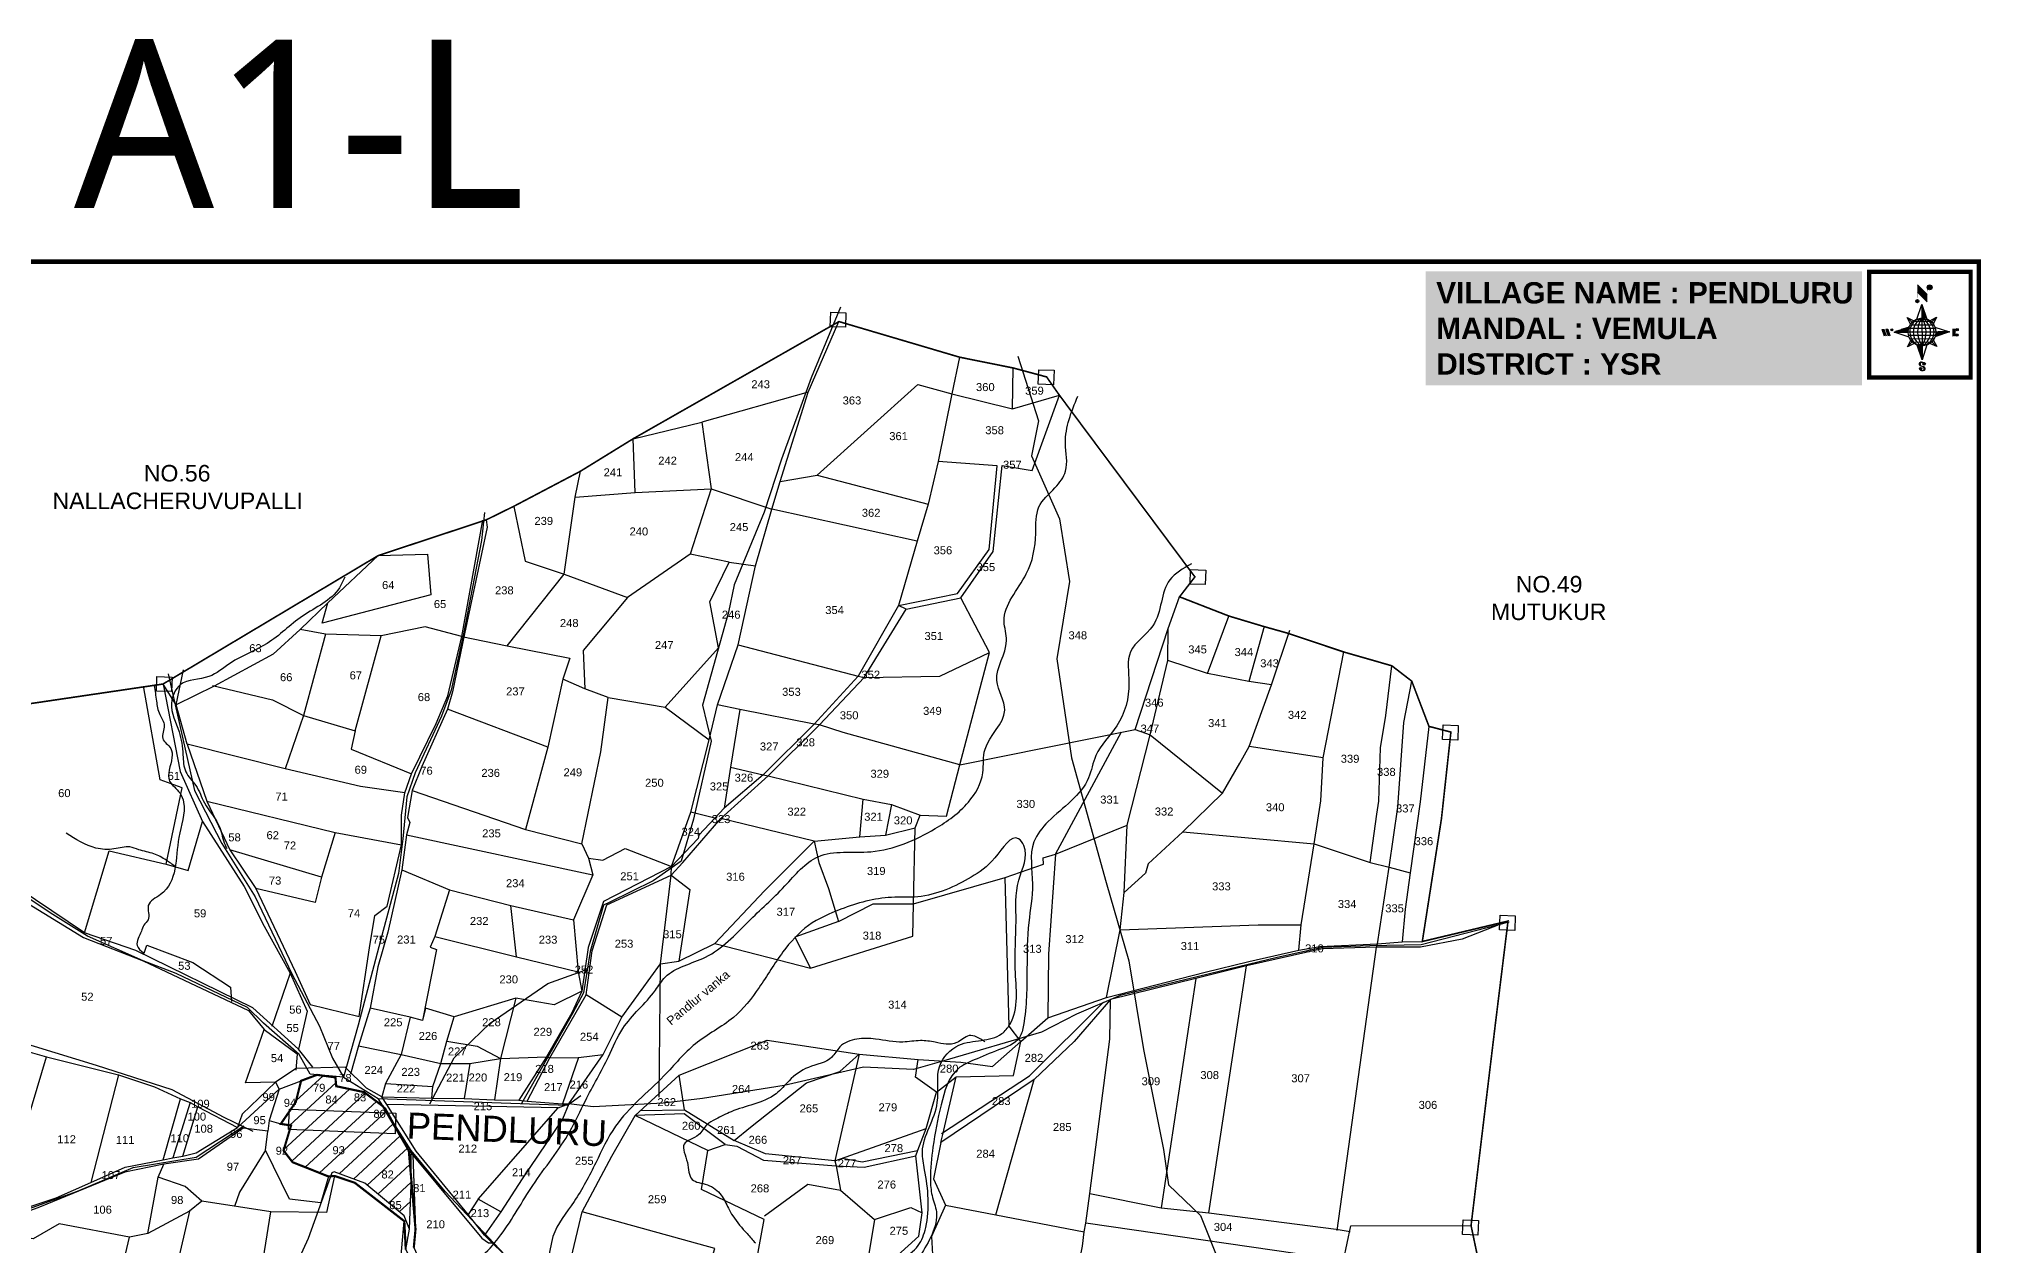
# Model space of a CAD drawing. Header units: inches. Extents: x 212793 to 218619, y 1595744 to 1599829.
# Drawn here: x 214978 to 218619, y 1597568 to 1599829 of the extents above; entities that cross this region are included whole.
import ezdxf
from ezdxf.enums import TextEntityAlignment as Align

# ---------------------------------------------------------------- set-up
doc = ezdxf.new("R2010")
doc.units = ezdxf.units.IN
doc.header["$LTSCALE"] = 15
doc.header["$MEASUREMENT"] = 0
for name, color, linetype in [('AQUADUCT', 1, 'Continuous'), ('bord', 1, 'Continuous'), ('BOUNDRY STONES', 240, 'Continuous'), ('CADAS', 1, 'Continuous'), ('PAPER SIZE', 5, 'Continuous'), ('PLOTS', 7, 'Continuous'), ('PLOTS NO', 7, 'Continuous'), ('ROADS', 1, 'Continuous'), ('STREAMS', 4, 'Continuous'), ('TEXT', 1, 'Continuous'), ('text2', 7, 'Continuous'), ('VILLAGE BOUNDRY', 5, 'Continuous')]:
    doc.layers.add(name, color=color, linetype=linetype)
doc.styles.get("Standard").update_dxf_attribs({"font": 'arial.ttf'})
doc.styles.add('TMS', font='trebuc.ttf')
pattern_1 = [(267.297113149, (-8720374.938, 50637915.138), (10.5367255337, -0.497431438), [])]
pattern_2 = [(357.297113149, (-8720374.938, 50637915.138), (0.497431438, 10.5367255337), [])]

# ---------------------------------------------------------------- blocks, each defined once
blk = doc.blocks.new('*X7')
at = {"color": 0, "linetype": 'Continuous'}
for p, q in [((6321.6, 240.5), (6322.3, 241.2)), ((6321.6, 240.3), (6322.3, 241)), ((6321.6, 240.1), (6322.3, 240.8)), ((6321.6, 239.9), (6322.4, 240.7)), ((6321.6, 239.8), (6322.4, 240.6)), ((6321.6, 239.6), (6322.5, 240.5)), ((6321.6, 239.4), (6322.5, 240.3)), ((6321.6, 239.2), (6322.6, 240.2)), ((6321.7, 239.1), (6322.6, 240.1)), ((6321.8, 240.8), (6322.4, 241.4)), ((6321.8, 239), (6322.7, 240)), ((6321.8, 239), (6322.8, 239.9)), ((6321.9, 238.9), (6322.9, 239.8)), ((6322, 238.8), (6323, 239.7)), ((6322.1, 241.3), (6322.4, 241.6)), ((6322.1, 238.7), (6323.1, 239.6)), ((6322.2, 238.6), (6323.1, 239.6)), ((6322.3, 238.5), (6323.2, 239.5)), ((6322.4, 238.5), (6323.3, 239.4)), ((6322.5, 238.4), (6323.4, 239.3)), ((6322.7, 238.4), (6323.6, 239.3)), ((6322.8, 238.3), (6323.7, 239.2)), ((6322.9, 238.3), (6323.8, 239.1)), ((6323.1, 238.2), (6323.9, 239.1)), ((6323.2, 238.2), (6324, 239)), ((6323.3, 238.2), (6324.2, 239)), ((6323.5, 238.1), (6324.3, 238.9)), ((6323.7, 238.1), (6324.4, 238.9)), ((6323.8, 238.1), (6324.6, 238.8)), ((6324.1, 238.2), (6324.7, 238.8)), ((6324.3, 238.3), (6324.9, 238.8)), ((6324.6, 238.3), (6325.1, 238.8)), ((6324.8, 238.4), (6325.2, 238.8)), ((6325.1, 238.5), (6325.4, 238.8)), ((6325.4, 238.6), (6325.6, 238.8))]:
    blk.add_line(p, q, dxfattribs=at)
blk = doc.blocks.new('*X6')
at = {"color": 0, "linetype": 'Continuous'}
for p, q in [((6324.4, 240.3), (6324.5, 240.4)), ((6324.6, 240.3), (6324.8, 240.5)), ((6324.7, 240.2), (6325, 240.5)), ((6324.8, 240.2), (6325.2, 240.6)), ((6325, 240.1), (6325.5, 240.6)), ((6325.1, 240.1), (6325.6, 240.6)), ((6325.2, 240), (6325.8, 240.6)), ((6325.3, 240), (6326, 240.6)), ((6325.4, 239.9), (6326.1, 240.6)), ((6325.5, 239.8), (6326.2, 240.5)), ((6325.6, 239.8), (6326.3, 240.5)), ((6325.7, 239.7), (6326.5, 240.4)), ((6325.9, 239.6), (6326.6, 240.3)), ((6326, 239.5), (6326.7, 240.3)), ((6326, 239.4), (6326.8, 240.2)), ((6326.1, 239.3), (6327, 240.2)), ((6326.2, 239.3), (6327.1, 240.1)), ((6326.3, 239.2), (6327.1, 240)), ((6326.4, 239.1), (6327.2, 239.9)), ((6326.5, 239), (6327.3, 239.8)), ((6326.5, 238.9), (6327.4, 239.7)), ((6326.6, 238.8), (6327.5, 239.6)), ((6326.7, 238.7), (6327.5, 239.5)), ((6326.8, 238.6), (6327.6, 239.4)), ((6326.8, 238.5), (6327.7, 239.3)), ((6326.8, 236.5), (6327.4, 237)), ((6326.9, 238.3), (6327.8, 239.2)), ((6326.9, 238.2), (6327.9, 239.1)), ((6326.9, 236.8), (6327.6, 237.4)), ((6327, 238.1), (6327.8, 239)), ((6327, 237.9), (6327.8, 238.8)), ((6327, 237.8), (6327.8, 238.6)), ((6327, 237.6), (6327.8, 238.4)), ((6327, 237.4), (6327.8, 238.2)), ((6327, 237.3), (6327.8, 238)), ((6327, 237.1), (6327.8, 237.9))]:
    blk.add_line(p, q, dxfattribs=at)
blk = doc.blocks.new('H')
at = {"layer": 'bord', "extrusion": (0.000427885, 0.004792, 0.999988)}
h = blk.add_hatch(dxfattribs=at)
h.set_pattern_fill('LINE', color=8, scale=84.387686, angle=-2.7029, style=0)
h.set_pattern_definition(pattern_2)
h.paths.add_polyline_path([(-492, 786, -0.090992), (-448, 775), (-486, 912)])
h = blk.add_hatch(dxfattribs=at)
h.set_pattern_fill('LINE', color=8, scale=84.387686, angle=-92.7029, style=0)
h.set_pattern_definition(pattern_1)
h.paths.add_polyline_path([(-625, 665, -0.090992), (-615, 710), (-751, 671)])
h = blk.add_hatch(dxfattribs=at)
h.set_pattern_fill('LINE', color=8, scale=84.387686, angle=-2.7029, style=0)
h.set_pattern_definition(pattern_2)
h.paths.add_polyline_path([(-504, 533, -0.090992), (-549, 543), (-510, 406)])
h = blk.add_hatch(dxfattribs=at)
h.set_pattern_fill('LINE', color=8, scale=84.387686, angle=-92.7029, style=0)
h.set_pattern_definition(pattern_1)
h.paths.add_polyline_path([(-246, 647), (-372, 653, -0.090992), (-382, 609)])
for p, q in [((-516, 1087, -1217), (-432, 994, -1217)), ((-538, 774, -1216), (-487, 906, -1216)), ((-519, 1020, -1217), (-435, 927, -1216)), ((-487, 906, -1216), (-493, 780, -1216)), ((-487, 906, -1216), (-448, 769, -1216)), ((-627, 794, -1216), (-567, 760, -1216)), ((-627, 794, -1216), (-584, 747, -1215)), ((-599, 731, -1215), (-627, 794, -1216)), ((-421, 753, -1216), (-359, 781, -1216)), ((-359, 781, -1216), (-405, 739, -1216)), ((-359, 781, -1216), (-392, 721, -1215)), ((-865, 701, -1215), (-847, 638, -1215)), ((-847, 700, -1215), (-829, 637, -1215)), ((-829, 699, -1215), (-811, 636, -1215)), ((-829, 699, -1215), (-811, 698, -1215)), ((-811, 698, -1215), (-794, 635, -1215)), ((-752, 665, -1215), (-615, 704, -1215)), ((-752, 665, -1215), (-625, 659, -1215)), ((-619, 614, -1215), (-752, 665, -1215)), ((-639, 526, -1214), (-606, 585, -1215)), ((-639, 526, -1214), (-593, 568, -1215)), ((-577, 553, -1215), (-639, 526, -1214)), ((-511, 400, -1214), (-549, 537, -1214)), ((-371, 513, -1214), (-431, 546, -1215)), ((-371, 513, -1214), (-414, 560, -1215)), ((-399, 576, -1215), (-371, 513, -1214)), ((-246, 641, -1215), (-383, 603, -1215)), ((-379, 693, -1215), (-246, 641, -1215)), ((-373, 647, -1215), (-246, 641, -1215)), ((-213, 669, -1215), (-217, 601, -1215)), ((-197, 600, -1215), (-194, 668, -1215)), ((-460, 533, -1215), (-511, 400, -1214)), ((-505, 527, -1214), (-511, 400, -1214))]:
    blk.add_line(p, q, dxfattribs=at)
at = {"layer": 'bord', "color": 8, "linetype": 'ByBlock', "extrusion": (0.000427885, 0.004792, 0.999988)}
for p, q in [((-386, 711, -1215), (-605, 722, -1215)), ((-411, 744, -1216), (-578, 752, -1216)), ((-493, 780, -1216), (-505, 527, -1214)), ((-373, 647, -1215), (-625, 659, -1215)), ((-378, 616, -1215), (-623, 628, -1215)), ((-375, 679, -1215), (-620, 691, -1215)), ((-392, 585, -1215), (-611, 595, -1215)), ((-420, 555, -1215), (-587, 562, -1215))]:
    blk.add_line(p, q, dxfattribs=at)
at = {"layer": 'bord', "extrusion": (0.000427885, 0.004792, 0.999988), "elevation": -1212}
for points, const_width in [([(-522, 960), (-516, 1093)], 1.61), ([(-434, 933), (-428, 1066)], 1.61), ([(-870, 707), (-846, 706)], 0.642), ([(-829, 643), (-855, 644)], 0.642), ([(-829, 643), (-821, 678)], 0.642), ([(-811, 642), (-784, 641)], 0.642), ([(-793, 641), (-782, 694)], 0.642), ([(-177, 605), (-226, 607)], 0.706), ([(-223, 676), (-174, 673)], 0.706), ([(-195, 645), (-185, 644)], 0.706)]:
    blk.add_lwpolyline(points, dxfattribs=dict(at, const_width=const_width))
for points, const_width in [([(-414, 1073, 1), (-398, 1058, 1)], 22.3), ([(-530, 950, 1), (-520, 939, 1)], 14.8), ([(-776, 697, 1), (-769, 690, 1)], 8.9), ([(-180, 618, 1), (-173, 611, 1)], 9.79), ([(-178, 667, 1), (-171, 660, 1)], 9.79), ([(-490, 362, 1), (-498, 369, 1)], 11.1), ([(-525, 322, 1), (-533, 329, 1)], 11.1)]:
    blk.add_lwpolyline(points, format="xyb", close=True, dxfattribs=dict(at, const_width=const_width))
for points in [[(-537, 317), (-531, 310), (-520, 307), (-505, 307), (-494, 310), (-486, 318), (-487, 326), (-491, 333), (-494, 336), (-503, 341), (-522, 347), (-530, 352), (-534, 355), (-537, 363), (-537, 373), (-530, 381), (-520, 384), (-504, 384), (-493, 380), (-487, 373)], [(-522, 348), (-526, 354), (-528, 361), (-528, 371), (-526, 375), (-521, 381), (-515, 384)], [(-505, 307), (-499, 312), (-497, 319), (-497, 327), (-501, 335), (-509, 343)]]:
    blk.add_lwpolyline(points, dxfattribs=at)
at = {"layer": 'bord', "extrusion": (0.000427885, 0.004792, 0.999988)}
for centre, radius in [((-406, 1065, -1212), 22.3), ((-525, 944, -1212), 14.8), ((-498, 659, -1212), 127), ((-773, 694, -1212), 8.9), ((-177, 615, -1212), 9.79), ((-174, 663, -1212), 9.79), ((-494, 365, -1212), 11.1), ((-529, 325, -1212), 11.1)]:
    blk.add_circle(centre, radius, dxfattribs=at)
at = {"layer": 'bord', "color": 8, "linetype": 'ByBlock', "extrusion": (0.000427885, 0.004792, 0.999988)}
for centre, radius, start, end in [((-482, 658, -1212), 128, 94.9254, 259.6691), ((-437, 656, -1212), 141, 113.2864, 241.308), ((-316, 651, -1212), 222, 142.5892, 212.0053), ((-560, 662, -1212), 141, 293.2864, 61.308), ((-681, 668, -1212), 222, 322.5892, 32.0053), ((-515, 660, -1212), 128, 274.9254, 79.6691)]:
    blk.add_arc(centre, radius, start, end, dxfattribs=at)
at = {"layer": 'bord', "extrusion": (0.000427885, 0.004792, 0.999988)}
for points in [[(-516, 1093, -1212), (-431, 1000, -1212), (-519, 1026, -1212), (-434, 933, -1212)], [(-864, 707, -1212), (-846, 706, -1212), (-846, 644, -1212), (-829, 643, -1212)], [(-829, 705, -1212), (-811, 704, -1212), (-811, 642, -1212), (-793, 641, -1212)], [(-193, 674, -1212), (-197, 606, -1212), (-213, 675, -1212), (-216, 607, -1212)]]:
    blk.add_solid(points, dxfattribs=at)
at = {"layer": 'bord', "extrusion": (0.000427885, 0.004792, 0.999988), "xscale": 7.977342409717546, "yscale": 7.977342409717546, "zscale": 7.977342409717546, "rotation": 138.0840426661453}
for name, p in [('*X6', (38301, -31929, -1212)), ('*X7', (38314, -31951, -1212))]:
    blk.add_blockref(name, p, dxfattribs=at)

msp = doc.modelspace()

# ---------------------------------------------------------------- hatches: boundary and pattern name
at = {"layer": 'PLOTS'}
h = msp.add_hatch(dxfattribs=at)
h.set_pattern_fill('ANSI31', color=11, scale=8.14279, angle=-2.2883)
h.set_pattern_definition([(42.711708, (188861.52, 1894701.788), (-17.5365867, 18.9964269), [])])
h.paths.add_polyline_path([(215535.7, 1597865.5), (215534.1, 1597882.1), (215499.6, 1597886.8), (215469.8, 1597875.7), (215459.9, 1597835.9), (215431.7, 1597794.9), (215451, 1597791.9), (215436.9, 1597744.9), (215453.8, 1597723.1), (215521, 1597696.4), (215525.4, 1597696.8), (215528.7, 1597706.1), (215589.1, 1597683.6), (215673.7, 1597613.4), (215676.4, 1597680.4), (215676.3, 1597690.7), (215671.7, 1597744.8), (215623.2, 1597828), (215587.6, 1597854.5)])
h.paths.add_polyline_path([(215431.7, 1597822.5), (215465.3, 1597821.2), (215466.3, 1597846.1), (215432.7, 1597847.5)], flags=9)
h.paths.add_polyline_path([(215522.9, 1597733.7), (215556.5, 1597732.4), (215557.5, 1597757.3), (215523.9, 1597758.7)], flags=24)
h.paths.add_polyline_path([(215416.5, 1597732.7), (215450.1, 1597731.4), (215451.1, 1597756.3), (215417.5, 1597757.6)], flags=9)
h.paths.add_polyline_path([(215629.5, 1597630.7), (215663.1, 1597629.4), (215664.1, 1597654.3), (215630.5, 1597655.7)], flags=25)
h.paths.add_polyline_path([(215509.6, 1597828.7), (215543.2, 1597827.3), (215544.2, 1597852.3), (215510.6, 1597853.6)], flags=24)
h.paths.add_polyline_path([(215563, 1597832.6), (215596.6, 1597831.3), (215597.6, 1597856.2), (215564, 1597857.6)], flags=24)
h.paths.add_polyline_path([(215614.7, 1597688.2), (215648.3, 1597686.9), (215649.3, 1597711.8), (215615.7, 1597713.2)], flags=24)
h.paths.add_polyline_path([(215599.7, 1597801.9), (215633.2, 1597800.5), (215634.2, 1597825.4), (215600.6, 1597826.8)], flags=24)
h.paths.add_polyline_path([(215486.4, 1597850.7), (215520, 1597849.4), (215520.9, 1597874.3), (215487.4, 1597875.7)], flags=24)

# ---------------------------------------------------------------- linework, layer by layer
at = {"layer": 'BOUNDRY STONES'}
for points in [[(216462.7, 1599316.8), (216491.2, 1599315.6), (216490.2, 1599288.3), (216461.6, 1599289.4)], [(216852.8, 1599208.8), (216881.3, 1599207.6), (216880.2, 1599180.3), (216851.7, 1599181.4)], [(217137.4, 1598834.3), (217165.9, 1598833.2), (217164.8, 1598805.8), (217136.3, 1598807)], [(215199.6, 1598633.6), (215228.1, 1598632.5), (215227, 1598605.2), (215198.5, 1598606.3)], [(217610.7, 1598542.9), (217639.2, 1598541.8), (217638.1, 1598514.4), (217609.6, 1598515.6)], [(217717.5, 1598186), (217746, 1598184.8), (217744.9, 1598157.5), (217716.4, 1598158.6)], [(217648.4, 1597615), (217676.9, 1597613.8), (217675.8, 1597586.5), (217647.3, 1597587.6)]]:
    msp.add_lwpolyline(points, close=True, dxfattribs=at)
at = {"layer": 'PAPER SIZE', "color": 5, "const_width": 8.68}
msp.add_lwpolyline([(212797.4, 1599411.3), (218615, 1599411.3), (218615, 1595748.4), (212797.4, 1595748.4)], close=True, dxfattribs=at)
at = {"layer": 'PLOTS'}
for points in [[(216140.8, 1597845.3), (216143.4, 1598094.9), (216163.4, 1598261.3), (216164.4, 1598277.4), (216200.6, 1598379), (216234.7, 1598515.1), (216250.5, 1598580.5), (216289.2, 1598692.7), (216321.6, 1598841), (216352.2, 1598947.6), (216367.6, 1598999.2), (216420.5, 1599166.4), (216478.1, 1599299)], [(216704.3, 1599232.2), (216689.7, 1599163.6), (216664.3, 1599036.7), (216645.5, 1598956.5), (216624.8, 1598887.3), (216589.9, 1598766.5), (216513.9, 1598634.3), (216431.6, 1598544.1), (216336.3, 1598449.1), (216262.8, 1598386.5), (216245.7, 1598368.2), (216215.6, 1598336.1), (216214, 1598330.1), (216164.4, 1598277.4), (216036.9, 1598212.1), (216008, 1598125.3), (215996.1, 1598043.9), (215977.1, 1598003.2), (215929.8, 1597920.4), (215878.1, 1597839.5)], [(216803.5, 1599135.6), (216804.8, 1599212)], [(216367.6, 1598999.2), (216437.2, 1599011.3), (216626, 1599181), (216689.7, 1599163.6), (216803.5, 1599135.6), (216891.4, 1599160.9)], [(215621.1, 1597845.7), (215714.6, 1597843), (215775.7, 1597842.4), (215832.2, 1597840.1), (215878.1, 1597839.5), (215893.5, 1597837.4), (215959.7, 1597832.6), (215971.8, 1597832.4), (216035.8, 1597924.7), (216071.2, 1597994.7), (216143.4, 1598094.9), (216177.7, 1598099.8), (216245.7, 1598132.8), (216338.8, 1598231.8), (216431.4, 1598324.8), (216517.4, 1598333.3), (216565.1, 1598336.1), (216621.2, 1598349.7), (216630.1, 1598373.9), (216680, 1598371.9), (216704.5, 1598467.7), (216760.1, 1598678.3), (216706.7, 1598781.1), (216766.9, 1598868.2), (216783.8, 1599029.2), (216840.2, 1599019.8), (216891.4, 1599160.9)], [(216420.5, 1599166.4), (216220.9, 1599110.4), (216238.4, 1598985.5), (216199.4, 1598862.9), (216081.9, 1598781.5), (215998.5, 1598682.5), (216002, 1598610.5), (215960.6, 1598628.6), (215932.5, 1598501), (215890.2, 1598346.9)], [(216092.3, 1599079.3), (216220.9, 1599110.4)], [(216096.1, 1598978.8), (216092.3, 1599079.3)], [(216604, 1598759.8), (216589.9, 1598766.5), (216700.4, 1598788.9), (216759.7, 1598871.7), (216775, 1599028.5), (216664.3, 1599036.7)], [(215856.3, 1598691.1), (215962.9, 1598825.2), (215983.9, 1598969.5), (215993.6, 1599018.5)], [(216437.2, 1599011.3), (216645.5, 1598956.5)], [(215983.9, 1598969.5), (216096.1, 1598978.8), (216238.4, 1598985.5), (216352.2, 1598947.6)], [(215816.7, 1598927.2), (215818.8, 1598913.4), (215776.3, 1598713.5), (215753.5, 1598604.6), (215744.5, 1598572.5), (215695.9, 1598465.2), (215677.8, 1598419.7), (215669, 1598369.3), (215673.7, 1598360.1), (215667.2, 1598336.5), (215658.6, 1598271), (215632.6, 1598154.5), (215613.8, 1598089.1), (215599.2, 1598012), (215577.5, 1597941.4), (215562.1, 1597887.8)], [(215578.4, 1597996.4), (215598.1, 1598125.1), (215607.8, 1598185.7), (215631.1, 1598203.1), (215657.9, 1598317.9), (215658, 1598373.8), (215664, 1598415.8), (215676.6, 1598451), (215723, 1598545.2), (215745.1, 1598597.3), (215770.9, 1598708.9), (215810.2, 1598926.7)], [(215868.4, 1598952.6), (215889.9, 1598849.6), (215962.9, 1598825.2), (216081.9, 1598781.5)], [(216624.8, 1598887.3), (216352.2, 1598947.6)], [(215614.5, 1598860.4), (215706.8, 1598862.9), (215712.7, 1598786.7), (215509.3, 1598733.4), (215519.8, 1598771.5), (215614.5, 1598860.4)], [(216045.5, 1598594.4), (216152.4, 1598576.3), (216252.4, 1598687.1), (216236.1, 1598773.7), (216272.6, 1598847.9), (216199.4, 1598862.9)], [(216272.6, 1598847.9), (216321.6, 1598841)], [(215893.5, 1597837.4), (215936, 1597918.8), (216004.2, 1598037), (216015.2, 1598119.2), (216042.7, 1598205.6), (216163.4, 1598261.3), (216185.3, 1598285.1), (216256.8, 1598367.5), (216345.2, 1598447.2), (216441.4, 1598542.8), (216525.3, 1598631.9), (216604, 1598759.8), (216706.7, 1598781.1)], [(216979.4, 1598031.7), (217005.1, 1598158.5), (217012.6, 1598228.4), (217018.5, 1598354.6), (217061.4, 1598524.3), (217094.7, 1598663.3), (217095.2, 1598723.3), (217116.6, 1598783)], [(215519.8, 1598771.5), (215468.3, 1598722)], [(217169.2, 1598639.1), (217209.3, 1598746.9)], [(215770.9, 1598708.9), (215702.4, 1598726.7), (215619.8, 1598710), (215515.3, 1598713.1), (215468.3, 1598722), (215417.2, 1598675.5), (215307, 1598615.3), (215235.3, 1598580.6), (215249.5, 1598646.1)], [(215303.8, 1598616.5), (215416, 1598589.9), (215474.6, 1598560.6), (215571, 1598531.5), (215619.8, 1598710)], [(215515.3, 1598713.1), (215474.6, 1598560.6), (215439.9, 1598460.3)], [(215770.9, 1598708.9), (215856.3, 1598691.1), (215973.5, 1598668.1), (215960.6, 1598628.6)], [(216704.5, 1598467.7), (217033.7, 1598534), (217061.4, 1598524.3), (217197.4, 1598415.2), (217229.5, 1598471), (217247.1, 1598502.1), (217289.1, 1598617.9), (217323.5, 1598720.3)], [(217033.7, 1598534), (217095.2, 1598723.3)], [(217275.4, 1598727.1), (217246.6, 1598624.1)], [(216289.2, 1598692.7), (216513.9, 1598634.3), (216525.3, 1598631.9), (216667.4, 1598634), (216760.1, 1598678.3)], [(217340.4, 1598120.3), (217344.3, 1598167.8), (217369.1, 1598320), (217381.3, 1598400.3), (217385.8, 1598481.1), (217424.4, 1598679.6)], [(217289.1, 1598617.9), (217246.6, 1598624.1), (217169.2, 1598639.1), (217094.7, 1598663.3)], [(217473.8, 1598284.8), (217486.4, 1598375.5), (217490, 1598399.9), (217493.1, 1598499.7), (217503.6, 1598560.2), (217514.6, 1598653.7)], [(215217, 1598282.1), (215247.1, 1598425), (215205.5, 1598439.7), (215175, 1598612.5)], [(215211, 1598619.5), (215243.3, 1598455.6), (215284.9, 1598361.5), (215362.9, 1598239.8), (215400.3, 1598165.7), (215449.3, 1598077.6), (215481.1, 1598006.1), (215465.1, 1597935.2)], [(215664, 1598415.8), (215581.2, 1598427.3), (215439.9, 1598460.3), (215256.1, 1598506.8), (215235.3, 1598580.6), (215211, 1598619.5)], [(215996.2, 1598319.9), (216032, 1598492.6), (216045.5, 1598594.4), (216002, 1598610.5)], [(217412.1, 1597594.8), (217485.7, 1598126.5), (217487.7, 1598132.4), (217509.5, 1598275.9), (217526, 1598388.5), (217537.2, 1598547.3), (217551.9, 1598624.9)], [(215932.5, 1598501), (215744.5, 1598572.5)], [(216152.4, 1598576.3), (216234.7, 1598515.1)], [(216292.3, 1598571.6), (216274.9, 1598463.9), (216262.8, 1598386.5), (216245.7, 1598368.2), (216200.6, 1598379)], [(216704.5, 1598467.7), (216486, 1598528.5), (216441.4, 1598542.8), (216431.6, 1598544.1), (216292.3, 1598571.6), (216250.5, 1598580.5)], [(215571, 1598531.5), (215563.7, 1598497.1), (215676.6, 1598451)], [(216883.9, 1598300.7), (217007.8, 1598529.7)], [(217584.2, 1598540.1), (217567.4, 1598398.4), (217548.8, 1598265.6), (217539.3, 1598197.3), (217533.9, 1598136.1)], [(215256.1, 1598506.8), (215293.1, 1598400.2), (215336.1, 1598308.4), (215385.2, 1598236.3), (215458.7, 1598080.4), (215487, 1598018.6), (215578.4, 1597996.4)], [(217385.8, 1598481.1), (217247.1, 1598502.1)], [(216274.9, 1598463.9), (216336.3, 1598449.1), (216345.2, 1598447.2), (216523.6, 1598403.5), (216576.3, 1598393.4), (216630.1, 1598373.9)], [(215677.8, 1598419.7), (215890.2, 1598346.9), (215996.2, 1598319.9), (216008.8, 1598292.9), (216035.2, 1598289.1), (216077.6, 1598311.1), (216164.4, 1598277.4)], [(217197.4, 1598415.2), (217123, 1598342.3), (217057.7, 1598282.5), (217052.5, 1598264.8), (217012.6, 1598228.4)], [(214696.8, 1598398), (214783, 1598331.1), (214940.5, 1598218.8), (215062.1, 1598144.3), (215174, 1598100.7), (215371.5, 1598007.2), (215400.6, 1597971.8), (215462.5, 1597926.2), (215459.9, 1597895.8)], [(215491.5, 1597901.1), (215465.1, 1597935.2), (215379.4, 1598012.3), (215160.1, 1598119.7), (215063.6, 1598152.8), (214789.5, 1598337.6), (214709.4, 1598405.4)], [(215293.1, 1598400.2), (215533.5, 1598340.9), (215657.9, 1598317.9)], [(216517.4, 1598333.3), (216523.6, 1598403.5)], [(216576.3, 1598393.4), (216565.1, 1598336.1)], [(215063.6, 1598152.8), (215109.8, 1598307), (215217, 1598282.1), (215258.2, 1598269.7), (215284.9, 1598361.5)], [(215533.5, 1598340.9), (215508.3, 1598257.4), (215496.2, 1598210.2), (215385.2, 1598236.3)], [(216245.7, 1598132.8), (216424.8, 1598086.6), (216616.7, 1598146.8), (216618, 1598207.2), (216621.2, 1598349.7)], [(216431.4, 1598324.8), (216256.8, 1598367.5)], [(216477.4, 1598174.2), (216542.1, 1598207.6), (216618, 1598207.2), (216790, 1598257), (216861.8, 1598281.5), (216861.1, 1598293.5), (216883.9, 1598300.7), (217018.5, 1598354.6)], [(217123, 1598342.3), (217369.1, 1598320), (217473.8, 1598284.8), (217509.5, 1598275.9), (217548.8, 1598265.6)], [(215508.3, 1598257.4), (215336.1, 1598308.4)], [(215667.2, 1598336.5), (216016.8, 1598261.8)], [(216431.4, 1598324.8), (216440.1, 1598284.7), (216458.7, 1598236), (216477.4, 1598174.2), (216395.2, 1598145), (216424.8, 1598086.6)], [(216883.9, 1598300.7), (216871.2, 1598113.1), (216869.8, 1597993.7)], [(215658.6, 1598271), (215748.2, 1598233.7), (215863.1, 1598204), (215980.4, 1598177.5)], [(216008.8, 1598292.9), (216016.8, 1598261.8), (215980.4, 1598177.5), (215989.3, 1598079.9), (215996.1, 1598043.9), (215944.2, 1598018.3), (215872.2, 1598030.8), (215843.6, 1597917.3), (215832.2, 1597840.1)], [(215748.2, 1598233.7), (215720.2, 1598146.4), (215712, 1598126.5), (215723.6, 1598121.7), (215697.1, 1597988.6)], [(216163.4, 1598261.3), (216198.3, 1598234.4), (216177.7, 1598099.8)], [(216819.1, 1597949.6), (216796.9, 1597978.3), (216790, 1598257)], [(215873.9, 1598108.2), (215863.1, 1598204)], [(217732.4, 1598175.1), (217646.6, 1598141.2), (217568.1, 1598126.5), (217485.7, 1598126.5), (217383.9, 1598122.8), (217242.2, 1598091.5), (217147.4, 1598067.7), (216987, 1598027.8), (216919.2, 1597949.5), (216844.2, 1597878.4), (216668.8, 1597759.8), (216655.4, 1597692.1), (216678, 1597642.6), (216651.4, 1597584), (216658.2, 1597459.9), (216672.6, 1597405.1), (216642.9, 1597247.9), (216608.8, 1597152.3), (216446.8, 1597200.4), (216403.1, 1597213), (216380.3, 1597103.1)], [(217005.1, 1598158.5), (217264.2, 1598168.2), (217344.3, 1598167.8)], [(215175.3, 1598114.9), (215180.8, 1598129.8), (215266.8, 1598097.6), (215337.5, 1598050.9), (215339.5, 1598024.3)], [(215720.2, 1598146.4), (215873.9, 1598108.2), (215989.3, 1598079.9)], [(215951.4, 1597452.6), (215975.9, 1597542.9), (215996.4, 1597629.8), (216052.6, 1597734.5), (216096, 1597810.6), (216178.7, 1597886.1), (216343.5, 1597952.1), (216516.3, 1597925.5), (216626.5, 1597915.7), (216706.7, 1597910.3), (216766, 1597902.3), (216819.1, 1597949.6), (216869.8, 1597993.7), (216979.4, 1598031.7), (217164.7, 1598079.3), (217246.2, 1598099.3), (217340.4, 1598120.3), (217379.5, 1598127.7), (217487.7, 1598132.4), (217533.9, 1598136.1), (217571.7, 1598136.8)], [(217147.4, 1598067.7), (217082.3, 1597637.3), (217171.8, 1597627.9), (217242.2, 1598091.5)], [(214205.6, 1598071), (214430.8, 1598036), (214462.5, 1598055.5), (214488.2, 1598053), (214701.6, 1598007.2), (214792.6, 1597979.1), (214826.7, 1597969.1), (214860.7, 1597958.4), (214992.6, 1597920.9), (215127.6, 1597886.8), (215194.8, 1597864.1), (215243.5, 1597842), (215261.8, 1597834.9), (215275.9, 1597827.1), (215350.3, 1597788.1)], [(215449.3, 1598077.6), (215415, 1597977.4)], [(215872.2, 1598030.8), (215756.5, 1597995.8), (215702.8, 1598011.8), (215697.1, 1597988.6), (215674.4, 1597994.8), (215599.2, 1598012)], [(216071.2, 1597994.7), (216004.2, 1598037)], [(216670.6, 1597776.9), (216835.6, 1597885.2), (216973.8, 1598023.1)], [(217040, 1597108.7), (217061.5, 1597206.2), (216895.7, 1597249.2), (216913.7, 1597352.4), (216921.6, 1597402.4), (216934.5, 1597475.1), (216917.4, 1597478.4), (216934.8, 1597565.8), (216937.9, 1597592.8), (216941.2, 1597608.6), (216948.7, 1597664.5), (216985.8, 1597954), (216987, 1598027.8)], [(215674.4, 1597994.8), (215657.7, 1597925.1), (215627.8, 1597870.9), (215621.1, 1597845.7)], [(215714.6, 1597843), (215716.7, 1597865.2), (215731.7, 1597907.8), (215743, 1597949.9), (215756.5, 1597995.8)], [(215421.9, 1597873), (215365.5, 1597871.8), (215400.6, 1597971.8)], [(215577.5, 1597941.4), (215657.7, 1597925.1), (215731.7, 1597907.8), (215786.1, 1597908.3), (215843.6, 1597917.3), (215929.8, 1597920.4), (215936, 1597918.8), (215989.7, 1597919.3), (216035.8, 1597924.7)], [(215743, 1597949.9), (215799.7, 1597940.8), (215843.6, 1597917.3)], [(216668.8, 1597759.8), (216672.9, 1597774.7), (216698.1, 1597882.8), (216805.4, 1597885.8), (216819.1, 1597949.6)], [(214902.8, 1597620.5), (214992.6, 1597920.9)], [(215828.3, 1597572.1), (215813.6, 1597586.1), (215783.1, 1597624.9), (215685.7, 1597743.8), (215630.6, 1597831.1), (215621.1, 1597845.7), (215592.3, 1597861.7), (215552.2, 1597901.3), (215460.5, 1597898.5), (215421.9, 1597873), (215359.1, 1597813.3), (215350.3, 1597788.1)], [(215786.1, 1597908.3), (215775.7, 1597842.4)], [(215989.7, 1597919.3), (215959.7, 1597832.6)], [(216188.5, 1597821.3), (216281.5, 1597763.5), (216312.4, 1597788.9), (216417.1, 1597871.7), (216479.7, 1597893.1), (216516.3, 1597925.5), (216470.3, 1597725.7), (216340.5, 1597738.5), (216281.5, 1597763.5)], [(216265, 1597756.5), (216286.9, 1597753.3), (216336.8, 1597726.7), (216472.7, 1597716), (216525.2, 1597713.9), (216622.5, 1597735.1), (216626.1, 1597745.8), (216641.7, 1597786.1), (216660.7, 1597854.3), (216621.3, 1597882.3), (216626.5, 1597915.7)], [(214902.8, 1597620.5), (215010.7, 1597656), (215075.7, 1597685), (215139.8, 1597713.8), (215211.3, 1597727.6), (215229.3, 1597731), (215248.2, 1597734.5), (215272.8, 1597740.5), (215350.3, 1597788.1), (215428.5, 1597859.9), (215469.8, 1597875.7), (215499.6, 1597886.8), (215534.1, 1597882.1), (215535.7, 1597865.5), (215587.6, 1597854.5), (215627.1, 1597825.1), (215671.7, 1597744.8), (215679.2, 1597736.3), (215808.5, 1597580.7), (215821, 1597571.9), (215828.3, 1597572.1), (215909.5, 1597493.2)], [(215127.6, 1597886.8), (215075.7, 1597685)], [(215421.9, 1597873), (215428.5, 1597859.9), (215409.8, 1597801.3), (215407.5, 1597781)], [(215409.8, 1597801.3), (215431.7, 1597794.9), (215459.9, 1597835.9), (215469.8, 1597875.7)], [(215627.8, 1597870.9), (215716.7, 1597865.2)], [(216105.5, 1597819.9), (216188.5, 1597821.3), (216178.7, 1597886.1)], [(216660.7, 1597854.3), (216698.1, 1597882.8)], [(216771.9, 1597624.7), (216844.2, 1597878.4)], [(215211.3, 1597727.6), (215243.5, 1597842)], [(215261.8, 1597834.9), (215229.3, 1597731)], [(215951.8, 1597825.1), (215630.6, 1597831.1)], [(215801.6, 1597653.8), (215951.8, 1597825.1), (215971.8, 1597832.4)], [(215971.8, 1597832.4), (215959.9, 1597803.8), (215884, 1597691.9), (215844.3, 1597630), (215813.6, 1597586.1)], [(215248.2, 1597734.5), (215275.9, 1597827.1)], [(215431.7, 1597794.9), (215451, 1597791.9), (215436.9, 1597744.9), (215453.8, 1597723.1), (215521, 1597696.4), (215532.3, 1597697.3)], [(216232.2, 1597745.2), (216265, 1597756.5), (216187.9, 1597813.7), (216096, 1597810.6)], [(216323.8, 1597537.7), (216337.7, 1597615.8), (216220.4, 1597672.1), (216232.2, 1597745.2), (216096, 1597810.6)], [(215407.5, 1597781), (215361, 1597787), (215277.6, 1597728.6), (215212.6, 1597719.1), (215139.2, 1597704.2), (214979.5, 1597638.7), (214864.6, 1597596.5)], [(215403.2, 1597745.4), (215407.5, 1597781)], [(216470.3, 1597725.7), (216641.7, 1597786.1)], [(215657.7, 1597548.1), (215663.3, 1597612.5), (215570.3, 1597684.6), (215532.3, 1597697.3), (215517.6, 1597628.6), (215413.2, 1597630.2), (215283.9, 1597649.9), (215252.4, 1597677.7), (215201.8, 1597695.1), (215212.6, 1597719.1)], [(215521, 1597696.4), (215506.8, 1597647.2), (215447.8, 1597653.9), (215403.2, 1597745.4), (215354.1, 1597667.1), (215344.7, 1597640.3)], [(215679.2, 1597736.3), (215684.3, 1597597.6), (215681.1, 1597563), (215707.8, 1597504.4), (215695.3, 1597365.4), (215684.7, 1597241.1), (215670.3, 1597182.2), (215657.4, 1597128.8), (215673.5, 1597104.7), (215682.5, 1597092.4), (215672.2, 1597025.1), (215656, 1597015.6), (215645.4, 1596970.3), (215652, 1596866.3), (215649.6, 1596806.8), (215642.3, 1596584.8)], [(216470.3, 1597725.7), (216472.7, 1597716), (216481.3, 1597670.7), (216545, 1597615.4), (216612.8, 1597638.2), (216634.3, 1597628.2), (216622.5, 1597735.1)], [(216484.9, 1597730.7), (216521.7, 1597723.6), (216625.4, 1597745)], [(215182.6, 1597589.4), (215201.8, 1597695.1)], [(216338.5, 1597622.4), (216420, 1597681.9), (216481.3, 1597670.7)], [(215283.9, 1597649.9), (215260.9, 1597631.4), (215182.6, 1597589.4), (215148.3, 1597582.5)], [(215844.3, 1597630), (215801.6, 1597653.8), (215783.1, 1597624.9)], [(216948.7, 1597664.5), (217082.3, 1597637.3), (217171.8, 1597627.9), (217410.3, 1597597.4), (217436.2, 1597593.2)], [(215053.2, 1597245.2), (215153.8, 1597231.8), (215173.9, 1597248.5), (215377.5, 1597406.9), (215413.2, 1597630.2)], [(215260.9, 1597631.4), (215212.4, 1597423), (215173.9, 1597248.5)], [(216194.3, 1597400.3), (216221.1, 1597482), (216245.2, 1597561.3), (215996.4, 1597629.8)], [(216545, 1597615.4), (216527, 1597510), (216554.6, 1597518.3), (216627.8, 1597584.2), (216634.3, 1597628.2)], [(216678, 1597642.6), (216771.9, 1597624.7), (216937.9, 1597592.8)], [(214734.3, 1597023.5), (214859, 1596991.7), (214927, 1597059.9), (214953.2, 1597118.5), (215040.3, 1597205), (215046.4, 1597217.3), (215097.5, 1597411.9), (215108.9, 1597412.7), (215121.9, 1597471.2), (215148.3, 1597582.5), (215016.2, 1597607.8), (214967.3, 1597579.6), (214864.6, 1597596.5)], [(217423.8, 1597538.6), (216941.2, 1597608.6)], [(217110.8, 1597441.5), (217210.6, 1597419.7), (217310.6, 1597401.7), (217399.3, 1597388), (217412.2, 1597440.3), (217420.4, 1597487.1), (217423.8, 1597538.6), (217437.9, 1597603.9), (217663.1, 1597604.3)]]:
    msp.add_lwpolyline(points, dxfattribs=at)
at = {"layer": 'PLOTS', "color": 11, "const_width": 4.07}
for points in [[(215521, 1597696.4), (215453.8, 1597723.1), (215436.9, 1597744.9), (215451, 1597791.9), (215431.7, 1597794.9), (215459.9, 1597835.9), (215469.8, 1597875.7), (215499.6, 1597886.8), (215534.1, 1597882.1), (215535.7, 1597865.5), (215587.6, 1597854.5), (215623.2, 1597828), (215671.7, 1597744.8), (215684.3, 1597597.6), (215681.1, 1597563)], [(215666, 1597559.4), (215663.3, 1597612.5), (215570.3, 1597684.6), (215532.3, 1597697.3), (215521, 1597696.4), (215453.8, 1597723.1), (215436.9, 1597744.9), (215451, 1597791.9), (215431.7, 1597794.9)]]:
    msp.add_lwpolyline(points, dxfattribs=at)
at = {"layer": 'PLOTS', "color": 11}
msp.add_lwpolyline([(215447.9, 1597822.8), (215647.6, 1597814.8), (215646.1, 1597776.3), (215446.4, 1597784.3)], close=True, dxfattribs=at)
at = {"layer": 'ROADS'}
for points in [[(216481.1, 1599325.8), (216425.9, 1599193.5), (216370.4, 1599041.2), (216337.6, 1598941.9), (216281.9, 1598805.7), (216270.9, 1598754.3), (216222.4, 1598579.8), (216238.5, 1598512.1), (216205.3, 1598366.2), (216182.2, 1598287.6), (216129.9, 1598250.4), (216048.3, 1598210.7), (216036.9, 1598204.9), (216011.7, 1598118.3), (215999, 1598040.4), (215978.6, 1598001.7), (215882.4, 1597831.7)], [(216813.5, 1599234.2), (216852.1, 1599112.8), (216839.3, 1599047.3), (216891.3, 1598929.3), (216910.3, 1598811.6), (216886.8, 1598667), (216914.1, 1598481.4), (216979.3, 1598247.2), (217021.7, 1598100.8), (217049, 1597934.3), (217086.4, 1597747.1), (217095.6, 1597680.7), (217156, 1597623.3), (217232.3, 1597432.1), (217322.9, 1597242.3), (217327, 1597196.4), (217350, 1597155.7)], [(215813.5, 1598940.9), (215808, 1598888.8), (215774, 1598713.7), (215750.9, 1598608), (215733.2, 1598559.4), (215683.8, 1598453.2), (215667.9, 1598408.2), (215660.8, 1598329.5), (215652.7, 1598264.3), (215621.4, 1598147.9), (215576.9, 1597980.2), (215549.4, 1597882.2)], [(215220.8, 1598638.4), (215270, 1598419.7), (215320.9, 1598320.7), (215384, 1598220.8), (215452.5, 1598076.4), (215504.5, 1597978.4), (215528.4, 1597918.2), (215549.4, 1597882.2), (215614.2, 1597842.2)], [(215549.4, 1597882.2), (215487, 1597888.2), (215466.1, 1597925.2), (215399.5, 1597983.7), (215369.2, 1598012.9), (215235.6, 1598077), (215174, 1598100.7), (215069.1, 1598146.6), (215004.3, 1598187.4), (214881.3, 1598268.7), (214663.6, 1598431.2)], [(217734.6, 1598173.1), (217569.3, 1598130.5), (217473.5, 1598128.9), (217384.4, 1598125.6), (217299.3, 1598107), (217172.7, 1598076.2), (217005.1, 1598035.3), (216923.4, 1598000.4), (216857.6, 1597966.7), (216674.8, 1597913), (216618.1, 1597896.7), (216524.3, 1597901.2), (216375.5, 1597867), (216222.6, 1597842.4), (216148.7, 1597833.6), (216017.4, 1597826.7), (215971.8, 1597832.4)], [(215711.2, 1597832.7), (215756.5, 1597918.8), (215824.3, 1597983.8), (215932.5, 1598058.2), (215996.5, 1598081.5), (216006.3, 1598086.1)], [(214147, 1598057.4), (214203.4, 1598047.7), (214314.6, 1598063.3), (214470.7, 1598041.1), (214550.4, 1598033.5), (214748.5, 1597980.7), (214848.7, 1597961.7), (214930.7, 1597952.6), (215085.5, 1597905.2), (215227.2, 1597859.4), (215324.9, 1597807.5), (215379.3, 1597781.2)], [(216308.1, 1596352.2), (216234.8, 1596481), (216097.9, 1596737.6), (215988.9, 1596999.6), (215978.9, 1597039), (216002.7, 1597082.9), (216009.7, 1597197), (216037.2, 1597307.8), (216017.9, 1597387.8), (215912.9, 1597484.6), (215739.8, 1597668), (215676, 1597745.1), (215614.2, 1597842.2), (215969, 1597830.2), (215994.5, 1597848)], [(214897.8, 1597613.6), (215050.5, 1597668.5), (215154.9, 1597713.3), (215273.3, 1597732.5), (215362.2, 1597791.1)], [(216057.2, 1596830.5), (215945.5, 1597028.3), (215837, 1597208.1), (215847.6, 1597339), (215850.3, 1597360.8), (215845.2, 1597390.5), (215810.3, 1597433.9), (215724.4, 1597500.8), (215687.6, 1597519.2), (215666, 1597559.4), (215673.1, 1597597.4), (215676.4, 1597680.4), (215676, 1597745.1)], [(215527.7, 1597703.1), (215483.2, 1597580.2), (215422.3, 1597447.5), (215375.9, 1597229.9), (215375.9, 1597229.9), (215369.6, 1597126.8), (215323.4, 1596984), (215255.9, 1596821.8), (215236.3, 1596722.3), (215219.9, 1596602.1)], [(215673.1, 1597597.4), (215662.9, 1597622.5), (215589.1, 1597683.6), (215532, 1597704.9), (215527.7, 1597703.1)]]:
    msp.add_lwpolyline(points, dxfattribs=at)
at = {"layer": 'STREAMS'}
for points in [[(213646.7, 1596860.8), (213708.9, 1596866.8), (213752.3, 1596858.7), (213779.5, 1596892.6), (213815.5, 1596881.7), (213841.8, 1596855.8), (213880.1, 1596832.7), (213959, 1596797), (214006.1, 1596783.2), (214057, 1596810.3), (214093.7, 1596831.3), (214161.5, 1596818.3), (214208.1, 1596795.8), (214293.5, 1596756.8), (214382.8, 1596733.8), (214430.3, 1596745.9), (214479.5, 1596762.5), (214584.9, 1596762.8), (214648.1, 1596778.5), (214727, 1596849.2), (214769.2, 1596892.8), (214828.1, 1596900.1), (214857.4, 1596939.8), (214883.1, 1596997.4), (214942.3, 1597072), (215002.5, 1597081.4), (215067.1, 1597117.1), (215112.2, 1597139.1), (215171.1, 1597170.4), (215226.2, 1597187.3), (215279.5, 1597221.9), (215323.2, 1597270.4), (215397.8, 1597320.9), (215484.8, 1597366.8), (215552.8, 1597396.2), (215629.7, 1597452), (215684.8, 1597483.2), (215734.1, 1597506.9), (215810.2, 1597549.1), (215844.5, 1597586.9), (215904.1, 1597679.6), (215973.7, 1597780.7), (216002.7, 1597838.3), (216046, 1597920.8), (216072.9, 1597973.7), (216134, 1598045.5), (216152.5, 1598070), (216228, 1598107.5), (216307.9, 1598173.8), (216376.7, 1598240.9), (216439.1, 1598295.7), (216537.8, 1598305.2), (216658.5, 1598348.5), (216720.7, 1598397.9), (216747.7, 1598453.2), (216751.9, 1598497.2), (216788.9, 1598570.3), (216774.1, 1598626.2), (216792.2, 1598700.7), (216787.8, 1598736.8), (216829.3, 1598825.8), (216847.1, 1598902), (216853, 1598951.4), (216883.1, 1598987.5), (216903, 1599018.5), (216902.8, 1599070.6), (216925.7, 1599158.9)], [(215551.6, 1598820.1), (215541.6, 1598799.9), (215472.5, 1598746.8), (215406.2, 1598695.7), (215337.4, 1598658.8), (215296.7, 1598633.4), (215243.3, 1598617.8), (215226.7, 1598583.5), (215241.1, 1598530.1), (215248.3, 1598486.7), (215253.7, 1598455), (215272.6, 1598429.2), (215288.5, 1598397), (215317.2, 1598350.8), (215327.3, 1598318), (215330.8, 1598310.9)], [(217139, 1598844.6), (217098.4, 1598814.9), (217066.7, 1598728.9), (217024.7, 1598679.9), (217021.8, 1598622.2), (216998.9, 1598541.1), (216959.7, 1598485.2), (216946.2, 1598443.9), (216870.4, 1598361.6), (216843.5, 1598323.6), (216840.8, 1598244.6), (216834, 1598172.6), (216830.6, 1598085.4), (216824.1, 1597980.2), (216816.6, 1597956.7), (216777.3, 1597933.5), (216731.4, 1597914.7), (216701.6, 1597898.4), (216669.6, 1597830.5), (216654.2, 1597751.4), (216649.6, 1597691.1), (216652.7, 1597660.4), (216660.7, 1597630.3), (216630.7, 1597547.5), (216611.4, 1597517), (216587.4, 1597494.4), (216558.8, 1597467.6), (216522.7, 1597447), (216482, 1597388.2), (216437.9, 1597366), (216431.9, 1597350), (216444, 1597297.5), (216447.6, 1597264), (216441.9, 1597221.7)], [(215194.8, 1598616.7), (215198.6, 1598587.4), (215204.7, 1598562.5), (215213.4, 1598541.5), (215210.4, 1598517.5), (215225.3, 1598498.8), (215227.6, 1598481.6), (215223.4, 1598437.7), (215242.6, 1598415.3), (215249.5, 1598397.9), (215240.8, 1598331.9), (215206.4, 1598224.9), (215183.4, 1598204.1), (215182.8, 1598177.5), (215174.9, 1598167.3), (215170.4, 1598155.9), (215162.3, 1598129.5), (215175.3, 1598114.9)], [(215233.7, 1598277.4), (215217, 1598289.2), (215193.8, 1598301.2), (215165.4, 1598308.9), (215148.9, 1598314.1), (215119, 1598310.3), (215085.3, 1598312.1), (215029.4, 1598339.6)], [(216414.5, 1597348.6), (216423.1, 1597364.6), (216461.7, 1597410.1), (216519.9, 1597478.4), (216554.6, 1597518.3), (216626.6, 1597566.7), (216640.7, 1597600.5), (216638.7, 1597709), (216634.6, 1597742), (216662.5, 1597835), (216667.2, 1597904), (216703.1, 1597942.3), (216783.5, 1597964.1), (216798.4, 1597981.2), (216808.5, 1598085.5), (216810.1, 1598174.8), (216815.1, 1598251.6), (216824.6, 1598316.8), (216814.8, 1598329.5), (216770.2, 1598293.5), (216726, 1598257.5), (216625.7, 1598220.5), (216576.5, 1598219.5), (216481.9, 1598197.3), (216421.2, 1598166.8), (216373.1, 1598117.2), (216328.5, 1598050.5), (216280.2, 1597994.5), (216208.9, 1597944.9), (216150.1, 1597884.9), (216059.3, 1597790.6), (216022.2, 1597721.9), (215981.5, 1597649.4), (215942, 1597583.8), (215931.3, 1597536.8), (215915.5, 1597509.5), (215901.2, 1597496.8), (215843.7, 1597457.4), (215807, 1597436.8), (215729.1, 1597405.1), (215656.8, 1597364.3), (215628.3, 1597327.7), (215590.7, 1597287.2), (215547, 1597213.8), (215515.7, 1597155.2), (215491.6, 1597070.5), (215463.5, 1596979.9), (215439.5, 1596858.7), (215427.5, 1596816.1), (215437.7, 1596765.1), (215423.6, 1596706.3), (215428.2, 1596674.8), (215414, 1596614)], [(216751.4, 1597948.8), (216722.1, 1597960.3), (216698.9, 1597947.3), (216658.6, 1597947.9), (216630.7, 1597951), (216598.1, 1597948.2), (216546.8, 1597953.9), (216511.6, 1597953.8), (216479.9, 1597939.3), (216464.9, 1597920), (216420.8, 1597900.9), (216384.6, 1597875.9), (216360.2, 1597851.4), (216318.5, 1597831.9), (216276.2, 1597817.8), (216247.1, 1597803.7), (216230.3, 1597793.2), (216214.8, 1597774.4), (216188.1, 1597756.7), (216193.9, 1597722.8), (216202.8, 1597690.9), (216231.4, 1597680.6), (216257.2, 1597661.5), (216271, 1597637), (216279.1, 1597622.4), (216305.8, 1597589.2), (216321.4, 1597571.8)]]:
    msp.add_spline(points, degree=3, dxfattribs=at)
at = {"layer": 'text2', "color": 200, "const_width": 7.79, "elevation": 0}
msp.add_lwpolyline([(218599.8, 1599392.3), (218409.5, 1599392.3), (218409.5, 1599194), (218599.8, 1599194)], close=True, dxfattribs=at)
at = {"layer": 'VILLAGE BOUNDRY', "const_width": 3}
msp.add_lwpolyline([(214938.1, 1598579.2), (215211, 1598619.5), (215614.5, 1598860.4), (215816.7, 1598927.2), (215868.4, 1598952.6), (215993.6, 1599018.5), (216092.3, 1599079.3), (216478.1, 1599299), (216704.3, 1599232.2), (216804.8, 1599212), (216867.4, 1599195.2), (216891.4, 1599160.9), (217145.4, 1598820.3), (217116.6, 1598783), (217209.3, 1598746.9), (217275.4, 1598727.1), (217317.5, 1598715.3), (217424.4, 1598679.6), (217514.6, 1598653.7), (217551.9, 1598624.9), (217584.2, 1598540.1), (217625.3, 1598529.4), (217607.6, 1598367.1), (217571.7, 1598136.8), (217732.4, 1598175.1), (217708.6, 1597981.7), (217663.1, 1597604.3), (217701.8, 1597419.3)], dxfattribs=at)

# ---------------------------------------------------------------- block references
at = {"layer": 'AQUADUCT', "color": 1, "xscale": 0.2045102103882674, "yscale": 0.2045102103882674, "zscale": 0.2045102103882674, "rotation": 3.078330600073182}
msp.add_blockref('H', (218617.4, 1599151.4, 249), dxfattribs=at)

# ---------------------------------------------------------------- texts
at = {"layer": 'CADAS', "color": 2, "style": 'TMS'}
msp.add_text('A1-L', height=315.69, dxfattribs=at).set_placement((215044.1, 1599512))
at = {"layer": 'PLOTS', "color": 1}
msp.add_text('PENDLURU', height=48.86, rotation=357.7117, dxfattribs=at).set_placement((215855.6, 1597784.6), align=Align.MIDDLE_CENTER)
at = {"layer": 'PLOTS NO'}
for s, p in [('243', (216331.3, 1599181.5)), ('360', (216752.5, 1599176.2)), ('359', (216844.6, 1599169.4)), ('363', (216502.5, 1599151.1)), ('358', (216769.9, 1599095.3)), ('361', (216589.9, 1599084.2)), ('242', (216156.8, 1599038.3)), ('244', (216300.5, 1599044.8)), ('357', (216803.2, 1599030.6)), ('241', (216054.4, 1599016.3)), ('239', (215924.7, 1598925.3)), ('245', (216290.8, 1598913.7)), ('362', (216538.4, 1598940.5)), ('240', (216103, 1598905.5)), ('356', (216673, 1598870.2)), ('64', (215633.2, 1598805.1)), ('355', (216753.5, 1598838.7)), ('65', (215730.3, 1598769.4)), ('238', (215850.8, 1598795.2)), ('248', (215972.5, 1598733.8)), ('246', (216276, 1598749.5)), ('354', (216469.9, 1598758.2)), ('351', (216655.9, 1598709.5)), ('348', (216925.9, 1598710.9)), ('63', (215384.2, 1598686.7)), ('247', (216150.6, 1598692.7)), ('345', (217150.4, 1598684.4)), ('344', (217237.2, 1598679.4)), ('343', (217285.3, 1598658.4)), ('66', (215441.9, 1598632.3)), ('67', (215572.4, 1598635.8)), ('352', (216537.7, 1598637.1)), ('68', (215700.2, 1598595)), ('237', (215871.6, 1598605.7)), ('353', (216389, 1598604.9)), ('346', (217069.2, 1598584.6)), ('350', (216497.2, 1598560.9)), ('349', (216653.3, 1598569.2)), ('342', (217337.2, 1598561.7)), ('347', (217061, 1598536)), ('341', (217187.6, 1598546.3)), ('327', (216347.3, 1598502.4)), ('328', (216415.6, 1598510.3)), ('339', (217436.3, 1598479.4)), ('61', (215231.2, 1598447.3)), ('69', (215581.7, 1598458.8)), ('76', (215704.9, 1598457)), ('236', (215825.2, 1598452.9)), ('249', (215979.2, 1598453.9)), ('326', (216299.9, 1598444)), ('329', (216554.6, 1598451.3)), ('338', (217504.3, 1598454.8)), ('60', (215026, 1598415)), ('71', (215433.2, 1598408.6)), ('250', (216132.1, 1598434.4)), ('325', (216253.4, 1598427.5)), ('331', (216985.4, 1598402.9)), ('323', (216257.1, 1598366.3)), ('322', (216398.9, 1598380.3)), ('321', (216542.9, 1598370.7)), ('330', (216828.4, 1598394.7)), ('332', (217087.6, 1598380.5)), ('340', (217295.9, 1598388.5)), ('337', (217539.9, 1598386.3)), ('58', (215345, 1598332.1)), ('62', (215416.6, 1598336.1)), ('235', (215826.7, 1598339.6)), ('324', (216200.4, 1598342.6)), ('320', (216598.4, 1598363.9)), ('72', (215448.9, 1598316.8)), ('336', (217574.7, 1598324.9)), ('251', (216085.6, 1598259.1)), ('316', (216284.1, 1598258.2)), ('319', (216548, 1598269)), ('73', (215421.1, 1598251.1)), ('234', (215871.4, 1598246.1)), ('333', (217195.1, 1598240.2)), ('59', (215280.5, 1598189.6)), ('74', (215569, 1598189.7)), ('317', (216378.5, 1598192.6)), ('334', (217430.8, 1598207.1)), ('335', (217519.7, 1598199)), ('232', (215803.7, 1598175.3)), ('315', (216165.9, 1598150.4)), ('318', (216540.1, 1598147.9)), ('57', (215104.5, 1598138)), ('75', (215615.5, 1598140.3)), ('231', (215667.2, 1598140.5)), ('233', (215932.8, 1598140.3)), ('253', (216075.2, 1598132.7)), ('313', (216840.6, 1598123.1)), ('312', (216920, 1598141.3)), ('311', (217136.3, 1598128.3)), ('310', (217369.5, 1598123.9)), ('53', (215250.9, 1598091.3)), ('252', (216000.2, 1598084.2)), ('230', (215859, 1598065.8)), ('52', (215069.1, 1598033.3)), ('56', (215459.1, 1598009.1)), ('314', (216587.8, 1598018.5)), ('55', (215453.9, 1597974.7)), ('225', (215642.4, 1597985.4)), ('228', (215826.7, 1597985.5)), ('229', (215922.9, 1597967.5)), ('77', (215531, 1597941)), ('226', (215707.7, 1597959.7)), ('227', (215762.5, 1597930.7)), ('254', (216010, 1597958.2)), ('263', (216329.6, 1597941.6)), ('54', (215424.7, 1597918.2)), ('224', (215606, 1597895.9)), ('223', (215675.2, 1597892.4)), ('218', (215926.1, 1597898)), ('280', (216684.7, 1597898.5)), ('282', (216843.7, 1597918.7)), ('79', (215503.7, 1597862.6)), ('78', (215552.9, 1597881)), ('222', (215666.5, 1597861.4)), ('221', (215759.1, 1597881.6)), ('220', (215801.3, 1597881.9)), ('219', (215867.1, 1597882.5)), ('217', (215942.7, 1597863.8)), ('216', (215990.6, 1597868.6)), ('264', (216295, 1597860.3)), ('309', (217062.9, 1597874.8)), ('308', (217173.1, 1597886.4)), ('307', (217343.5, 1597880.4)), ('109', (215281, 1597832.7)), ('99', (215409, 1597845.4)), ('94', (215449, 1597834.4)), ('84', (215526.9, 1597840.6)), ('83', (215580.3, 1597844.6)), ('215', (215810.7, 1597828.1)), ('262', (216155.2, 1597835.7)), ('265', (216421.8, 1597823.9)), ('279', (216569.8, 1597826)), ('283', (216782.3, 1597837.7)), ('306', (217582.3, 1597830.5)), ('100', (215274.3, 1597808.6)), ('108', (215287.1, 1597785.9)), ('95', (215392, 1597801.9)), ('80', (215617, 1597813.8)), ('260', (216201.1, 1597791.4)), ('261', (216267.2, 1597783.5)), ('285', (216896.7, 1597789.1)), ('112', (215030.2, 1597766.1)), ('111', (215139.9, 1597764.8)), ('110', (215242.3, 1597768.1)), ('96', (215348.2, 1597776.1)), ('212', (215782.2, 1597748.6)), ('266', (216326.2, 1597765.1)), ('278', (216580.9, 1597749.5)), ('97', (215342.1, 1597714.7)), ('92', (215433.8, 1597744.6)), ('93', (215540.2, 1597745.6)), ('255', (216000.7, 1597725.7)), ('267', (216390.4, 1597726.7)), ('277', (216493.3, 1597721)), ('284', (216753, 1597739)), ('107', (215113.3, 1597698.9)), ('82', (215632, 1597700.1)), ('81', (215691.5, 1597674.5)), ('214', (215882.6, 1597704.3)), ('268', (216330, 1597674)), ('276', (216567.7, 1597681.2)), ('98', (215237.5, 1597652.3)), ('85', (215646.8, 1597642.6)), ('211', (215771.3, 1597662.2)), ('259', (216137.4, 1597653.6)), ('106', (215097.5, 1597634.1)), ('210', (215722, 1597606.7)), ('213', (215805, 1597627.6)), ('304', (217198.3, 1597601.7)), ('269', (216451.7, 1597577)), ('275', (216590.4, 1597594.5))]:
    msp.add_text(s, height=15, dxfattribs=at).set_placement(p, align=Align.MIDDLE_CENTER)
msp.add_text('Pandlur vanka', height=16.286, rotation=39.9004, dxfattribs=at).set_placement((216214, 1598031.7), align=Align.MIDDLE_CENTER)
at = {"layer": 'TEXT', "char_height": 31, "attachment_point": 1}
for s, insert, width in [('\\pi186.62274;NO.56 \\P\\pi15.48836;NALLACHERUVUPALLI', (214988.2, 1599030.2), 493.122), ('\\pi60.08393;NO.49 \\P\\pi13.68966;MUTUKUR ', (217686.7, 1598822.1), 240.129)]:
    msp.add_mtext(s, dxfattribs=dict(at, insert=insert, width=width))
at = {"layer": 'text2', "insert": (217597.8, 1599372.9), "char_height": 40, "width": 778.272, "attachment_point": 1, "bg_fill": 1, "box_fill_scale": 1.5, "bg_fill_color": 253, "bg_fill_transparency": 0}
msp.add_mtext('{\\fArial|b1|i0|c0|p34;\\C1;VILLAGE NAME :\\C5; PENDLURU\\C1;\\PMANDAL : \\C5;VEMULA\\P\\C1;DISTRICT : \\C5;YSR}', dxfattribs=at)

doc.saveas('drawing.dxf')
